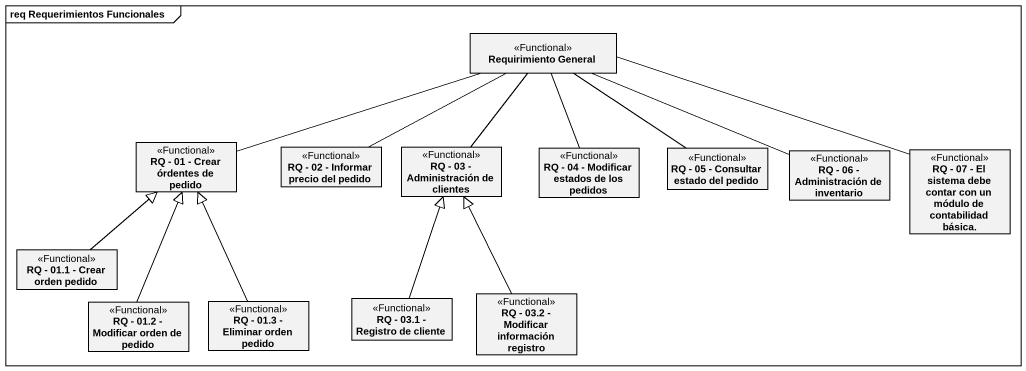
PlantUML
@startuml
mainframe req Requerimientos Funcionales
hide circle
hide empty members
class "Requirimiento General" as Requirimiento_General <<Functional>>
class "RQ - 01 - Crear órdentes de pedido" as RQ_01_Crear_órdentes_de <<Functional>>
class "RQ - 02 - Informar precio del pedido" as RQ_02_Informar_precio_del <<Functional>>
class "RQ - 03 - Administración de clientes" as RQ_03_Administración_de <<Functional>>
class "RQ - 04 - Modificar estados de los pedidos" as RQ_04_Modificar_estados_de <<Functional>>
class "RQ - 05 - Consultar estado del pedido" as RQ_05_Consultar_estado_del <<Functional>>
class "RQ - 06 - Administración de inventario" as RQ_06_Administración_de <<Functional>>
class "RQ - 07 - El sistema debe contar con un módulo de contabilidad básica." as RQ_07_El_sistema_debe <<Functional>>
class "RQ - 01.1 - Crear orden pedido" as RQ_01_1_Crear_orden_pedido <<Functional>>
class "RQ - 01.2 - Modificar orden de pedido" as RQ_01_2_Modificar_orden_de <<Functional>>
class "RQ - 01.3 - Eliminar orden pedido" as RQ_01_3_Eliminar_orden <<Functional>>
class "RQ - 03.1 - Registro de cliente" as RQ_03_1_Registro_de_cliente <<Functional>>
class "RQ - 03.2 - Modificar información registro" as RQ_03_2_Modificar <<Functional>>
Requirimiento_General -- RQ_05_Consultar_estado_del
RQ_01_Crear_órdentes_de -right- Requirimiento_General
RQ_02_Informar_precio_del -right- Requirimiento_General
RQ_03_Administración_de -up- Requirimiento_General
RQ_04_Modificar_estados_de -up- Requirimiento_General
RQ_06_Administración_de -left- Requirimiento_General
RQ_07_El_sistema_debe -left- Requirimiento_General
RQ_01_1_Crear_orden_pedido -up-|> RQ_01_Crear_órdentes_de
RQ_01_2_Modificar_orden_de -up-|> RQ_01_Crear_órdentes_de
RQ_01_3_Eliminar_orden -up-|> RQ_01_Crear_órdentes_de
RQ_03_1_Registro_de_cliente -up-|> RQ_03_Administración_de
RQ_03_2_Modificar -up-|> RQ_03_Administración_de
@enduml
